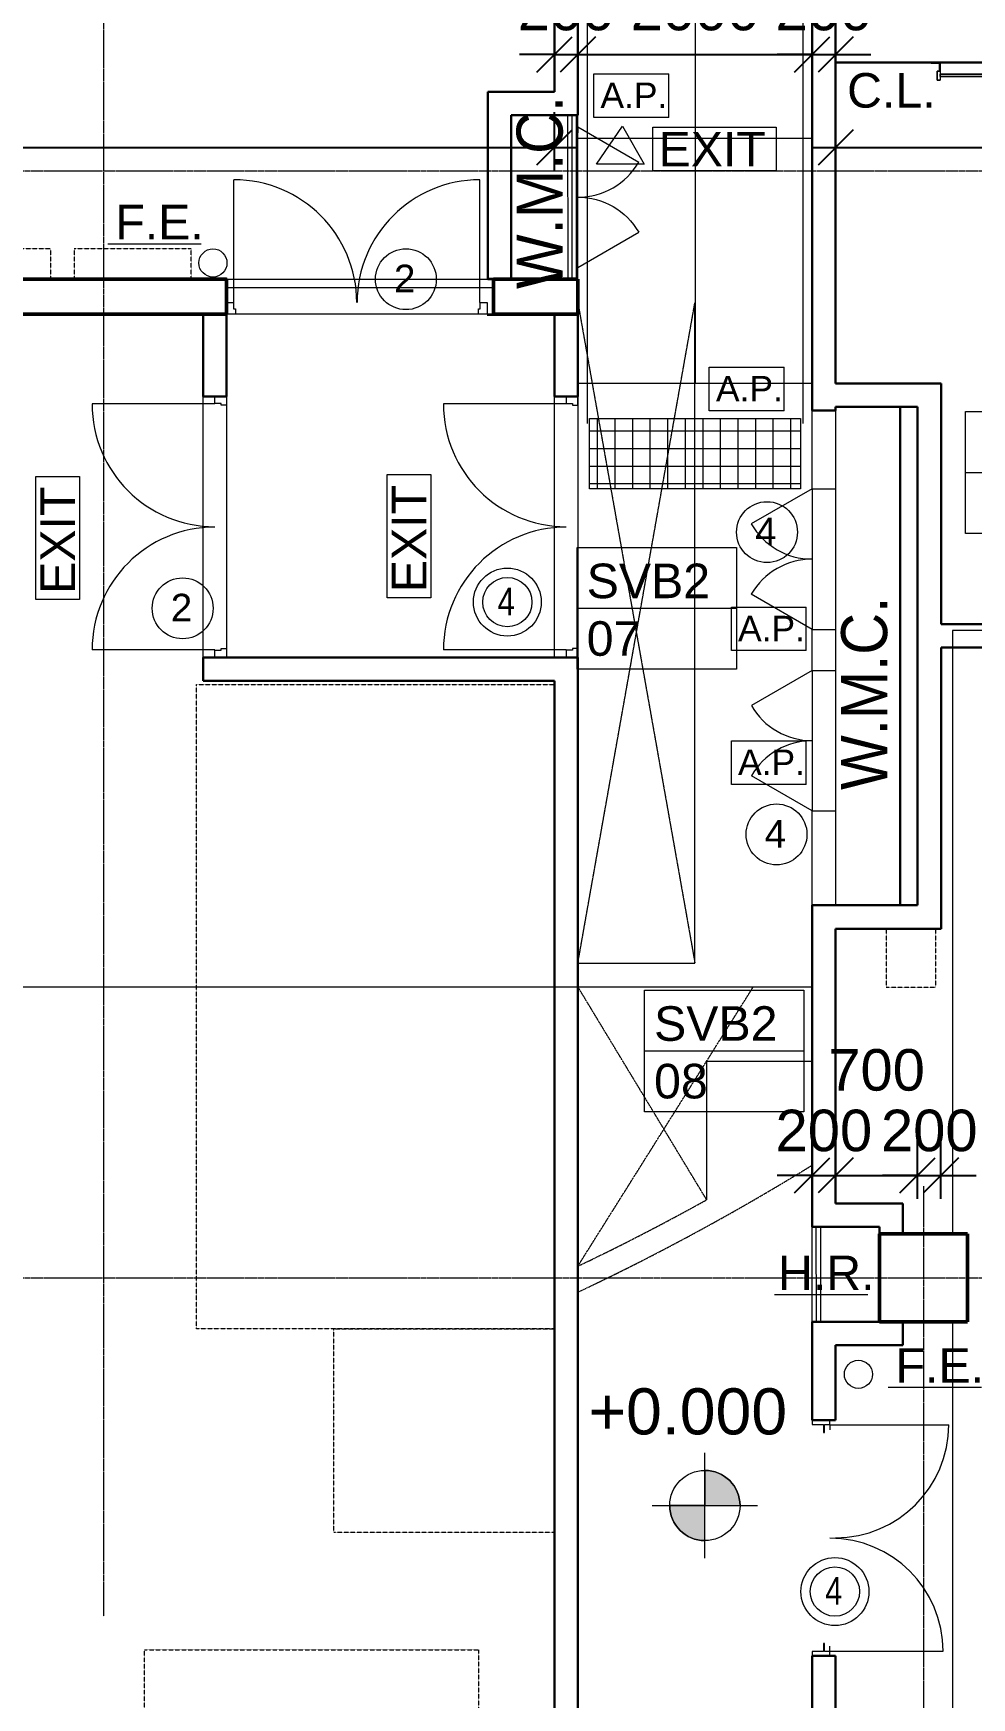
# Model space of a CAD drawing. Header units: millimetres. Extents: x -309924 to 219496, y -330797 to 211873.
# Drawn here: x 99251 to 107263, y 139422 to 153630 of the extents above; entities that cross this region are included whole.
import ezdxf

# ---------------------------------------------------------------- set-up
doc = ezdxf.new("R2010")
doc.units = ezdxf.units.MM
for name, pattern in [('Dash', [6, 3, -3]), ('Grid Line', [21, 12, -3, 3, -3]), ('IMPORT-Hidden_samll_', [3, 2, -1]), ('Overhead', [1.8, 1.2, -0.6])]:
    doc.linetypes.add(name, pattern=pattern)
for name, color, linetype, lineweight in [('0-1', 7, 'Continuous', 5), ('A-325-M_DOOR', 7, 'Continuous', 13), ('A-770-ME_FFE_SA', 91, 'Continuous', 5), ('A-ANNO-DIMS', 7, 'Continuous', 9), ('A-ANNO-NOTE', 7, 'Continuous', 5), ('A-ANNO-NOTE-1', 7, 'Continuous', 20), ('A-DETL', 102, 'Continuous', 5), ('A-DETL-3', 102, 'Overhead', 5), ('A-DETL-GENF', 7, 'Continuous', 5), ('A-DOOR', 7, 'Continuous', 5), ('A-DOOR-FRAM', 7, 'Continuous', 5), ('A-FLOR', 7, 'Continuous', 18), ('A-GLAZ', 7, 'Continuous', 5), ('A-WALL-2', 7, 'Continuous', 35), ('G-ANNO-DIMS', 7, 'Continuous', 5), ('G-ANNO-TEXT', 7, 'Continuous', 5), ('I-WALL', 7, 'Continuous', 9), ('OAP280_C', 210, 'Continuous', 50), ('OAP280_W', 210, 'Continuous', 50), ('OAP502', 250, 'Continuous', 9), ('S-COLS-2', 7, 'Continuous', 35), ('S-GRID-1', 7, 'Grid Line', 5), ('UNDERLINE', 10, 'Continuous', 30)]:
    doc.layers.add(name, color=color, linetype=linetype, lineweight=lineweight)
doc.layers.add('as built dims 190807', color=10, linetype='Continuous')
doc.layers.add('E-EQMT', color=7, linetype='IMPORT-Hidden_samll_', lineweight=5, true_color=0x656565)
doc.styles.add('Arial_1', font='arial.ttf', dxfattribs={"height": 393.413174})
doc.styles.add('Arial_10', font='arial.ttf', dxfattribs={"height": 295.05988})
doc.styles.add('Arial_11', font='arial.ttf', dxfattribs={"height": 354.071856})
doc.styles.add('Arial_2', font='arial.ttf', dxfattribs={"height": 1.475299})
doc.styles.add('Arial_3', font='arial.ttf', dxfattribs={"height": 1.081886})
doc.styles.add('Arial_5', font='arial.ttf', dxfattribs={"width": 0.9, "height": 393.413174})
doc.styles.add('Arial_6', font='arial.ttf', dxfattribs={"height": 1.18024})
doc.styles.add('Arial_7', font='arial.ttf', dxfattribs={"width": 0.8, "height": 1.967066})
doc.dimstyles.new('Diagonal_-_2_0mm_Arial', dxfattribs={"dimscale": 304.8, "dimtxt": 500, "dimasz": 0.984252, "dimexe": 0.984252, "dimexo": 0.984252, "dimgap": 0.656168, "dimtad": 1, "dimdec": 0, "dimrnd": 5, "dimzin": 0, "dimdsep": 46, "dimtxsty": 'Arial_11', "dimblk1": 'OBLIQUE', "dimblk2": 'OBLIQUE', "dimsah": 1, "dimcen": 0.09, "dimdle": 0.656168, "dimadec": 0, "dimazin": 0, "dimtfac": 1, "dimtdec": 4, "dimtix": 1, "dimtmove": 0, "dimatfit": 3, "dimfxl": 1, "dimtvp": 1, "dimtolj": 1, "dimtzin": 0, "dimarcsym": 2})

# ---------------------------------------------------------------- blocks, each defined once
blk = doc.blocks.new('ARC_ANN_HR_HOSE-REEL - ARC_ANN_HR_HOSE-REEL-881492-B2_F PLAN _2 OF 2_')
at = {"layer": 'A-ANNO-NOTE-1'}
blk.add_line((-1.804, 0), (2.187, 0), dxfattribs=at)
at = {"layer": 'A-ANNO-NOTE', "insert": (0.406, 1.662), "char_height": 1.4753, "width": 4.896, "attachment_point": 2, "line_spacing_factor": 0.938532, "style": 'Arial_2'}
blk.add_mtext('H.R.', dxfattribs=at)
blk = doc.blocks.new('ARC_ANN_EXIT - ARC_ANN_EXIT-878429-B2_F PLAN _2 OF 2_')
at = {"layer": 'A-ANNO-NOTE'}
for p, q in [((-2.124, 0), (-2.124, 1.862)), ((-2.124, 1.862), (3.134, 1.862)), ((3.134, 1.862), (3.134, 0)), ((3.134, 0), (-2.124, 0))]:
    blk.add_line(p, q, dxfattribs=at)
at = {"layer": 'A-ANNO-NOTE', "insert": (0.406, 1.662), "char_height": 1.4753, "width": 5.454, "attachment_point": 2, "line_spacing_factor": 0.938532, "style": 'Arial_2'}
blk.add_mtext('EXIT', dxfattribs=at)
blk = doc.blocks.new('ARC_ANN_FE_FIRE-EXTINGUISHER - 4-883778-B2_F PLAN _2 OF 2_')
at = {"layer": 'A-ANNO-NOTE'}
blk.add_circle((2.685, -0.821), 0.6, dxfattribs=at)
at = {"layer": 'A-ANNO-NOTE-1'}
blk.add_line((-1.804, 0), (2.187, 0), dxfattribs=at)
at = {"layer": 'A-ANNO-NOTE', "insert": (0.406, 1.662), "char_height": 1.4753, "width": 4.5, "attachment_point": 2, "line_spacing_factor": 0.938532, "style": 'Arial_2'}
blk.add_mtext('F.E.', dxfattribs=at)
blk = doc.blocks.new('ARC_ANN_FIRE-RATING_two_ - none-909955-B2_F PLAN _2 OF 2_')
at = {"layer": 'A-ANNO-NOTE'}
blk.add_circle((0, 0), 1.3, dxfattribs=at)
at = {"layer": 'A-ANNO-NOTE', "insert": (-0.05, 0.62), "char_height": 1.18, "width": 1.0944, "attachment_point": 2, "line_spacing_factor": 0.938532, "style": 'Arial_6'}
blk.add_mtext('2', dxfattribs=at)
blk = doc.blocks.new('ARC_ANN_SV - SVB2-674244-B2_F PLAN _2 OF 2_')
at = {"layer": 'A-ANNO-NOTE'}
for p, q in [((-3.5, -2.6), (-3.5, 2.6)), ((-3.5, 2.6), (3.3, 2.6)), ((3.3, 2.6), (3.3, -2.6)), ((-3.5, 0), (3.3, 0)), ((3.3, -2.6), (-3.5, -2.6))]:
    blk.add_line(p, q, dxfattribs=at)
blk = doc.blocks.new('Spot Elevations - Spot Elevation - Exterior Filled-23614-B2_F PLAN _2 OF 2_')
at = {"layer": 'G-ANNO-DIMS'}
h = blk.add_hatch(color=256, dxfattribs=at)
edge = h.paths.add_edge_path(flags=0)
edge.add_arc((-2.24, 2.25), 1.5, 0, 90, ccw=False)
edge.add_line((-0.74, 2.25), (-2.24, 2.25))
edge.add_line((-2.24, 2.25), (-2.24, 3.75))
h = blk.add_hatch(color=256, dxfattribs=at)
edge = h.paths.add_edge_path(flags=0)
edge.add_arc((-2.24, 2.25), 1.5, 180, 270, ccw=False)
edge.add_line((-3.74, 2.25), (-2.24, 2.25))
edge.add_line((-2.24, 2.25), (-2.24, 0.75))
for p, q in [((-2.24, 0), (-2.24, 4.5)), ((-2.24, 3.75), (-2.24, 2.25)), ((-4.49, 2.25), (0.01, 2.25)), ((-2.24, 2.25), (-3.74, 2.25)), ((-2.24, 0.75), (-2.24, 2.25)), ((-2.24, 2.25), (-0.74, 2.25))]:
    blk.add_line(p, q, dxfattribs=at)
blk.add_circle((-2.24, 2.25), 1.5, dxfattribs=at)
for start, end in [(360, 90), (180, 270)]:
    blk.add_arc((-2.24, 2.25), 1.5, start, end, dxfattribs=at)
blk = doc.blocks.new('ARC_DOOR_M50_DOUBLE_METAL - 1800x2500mm-37187131-B2_F PLAN _2 OF 2_')
at = {"layer": 'A-DOOR'}
for p, q in [((-967, 52), (-967, 1065.5)), ((967, 52), (967, 1017.5)), ((-967, 52), (-923, 52)), ((967, 52), (923, 52))]:
    blk.add_line(p, q, dxfattribs=at)
for centre, start, end in [((-967, 100), 360, 90), ((967, 52), 90, 180)]:
    blk.add_arc(centre, 965.5, start, end, dxfattribs=at)
at = {"layer": 'A-DOOR-FRAM'}
for p, q in [((-970, 52), (-1007, 52)), ((-970, 5), (-970, 52)), ((-900, 5), (-970, 5)), ((-900, -2), (-900, 5)), ((970, 5), (900, 5)), ((900, 5), (900, -2)), ((1007, 52), (970, 52)), ((970, 52), (970, 5)), ((-1007, -100), (-970, -100)), ((-970, -100), (-970, -2)), ((-970, -2), (-900, -2)), ((900, -2), (970, -2)), ((970, -2), (970, -100)), ((970, -100), (1007, -100))]:
    blk.add_line(p, q, dxfattribs=at)
blk = doc.blocks.new('ARC_ANN_FIRE-RATING_four_ - none-909737-B2_F PLAN _2 OF 2_')
at = {"layer": 'A-ANNO-NOTE'}
blk.add_circle((0, 0), 1.3, dxfattribs=at)
at = {"layer": 'A-ANNO-NOTE', "insert": (-0.05, 0.62), "char_height": 1.18, "width": 1.0944, "attachment_point": 2, "line_spacing_factor": 0.938532, "style": 'Arial_6'}
blk.add_mtext('4', dxfattribs=at)
blk = doc.blocks.new('ARC_ANN_ACCESS PANEL - AP-910189-B2_F PLAN _2 OF 2_')
at = {"layer": 'A-ANNO-NOTE'}
for p, q in [((-1.593, -0.916), (-1.593, 0.946)), ((-1.593, 0.946), (1.606, 0.946)), ((1.606, -0.916), (1.606, 0.946)), ((1.606, -0.916), (-1.593, -0.916))]:
    blk.add_line(p, q, dxfattribs=at)
at = {"layer": 'A-ANNO-NOTE', "insert": (0.12, 0.57), "char_height": 1.0819, "width": 3.40549, "attachment_point": 2, "line_spacing_factor": 0.938532, "style": 'Arial_3'}
blk.add_mtext('A.P.', dxfattribs=at)
blk = doc.blocks.new('_Oblique')
at = {"color": 0, "linetype": 'ByBlock', "lineweight": -2}
blk.add_line((-0.5, -0.5), (0.5, 0.5), dxfattribs=at)
blk = doc.blocks.new('*D249')
at = {"layer": 'A-ANNO-DIMS', "color": 0, "lineweight": -2, "transparency": 16777216}
for p, q in [((91156, 152456), (91156, 152956)), ((103701, 152456), (103701, 152956)), ((90956, 152656), (103901, 152656))]:
    blk.add_line(p, q, dxfattribs=at)
at = {"layer": 'Defpoints', "color": 0, "transparency": 16777216}
for p in [(103701, 152656), (91156, 152156), (103701, 152156)]:
    blk.add_point(p, dxfattribs=at)
at = {"layer": 'A-ANNO-DIMS', "color": 0, "lineweight": -2, "transparency": 16777216, "xscale": 299.9999999999999, "yscale": 299.9999999999999, "zscale": 299.9999999999999, "rotation": 180}
blk.add_blockref('_Oblique', (91156, 152656), dxfattribs=at)
at = {"layer": 'A-ANNO-DIMS', "color": 0, "lineweight": -2, "transparency": 16777216, "xscale": 299.9999999999999, "yscale": 299.9999999999999, "zscale": 299.9999999999999}
blk.add_blockref('_Oblique', (103701, 152656), dxfattribs=at)
at = {"layer": 'A-ANNO-DIMS', "color": 0, "transparency": 16777216, "insert": (97429, 153036), "char_height": 354.1, "attachment_point": 5, "style": 'Arial_11'}
blk.add_mtext('\\A1;12545', dxfattribs=at)
blk = doc.blocks.new('*D250')
at = {"layer": 'A-ANNO-DIMS', "color": 0, "lineweight": -2, "transparency": 16777216}
for p, q in [((103701, 153249), (103701, 153749)), ((103901, 153249), (103901, 153749)), ((103701, 153449), (103401, 153449)), ((103701, 153449), (103901, 153449)), ((103901, 153449), (104201, 153449))]:
    blk.add_line(p, q, dxfattribs=at)
at = {"layer": 'Defpoints', "color": 0, "transparency": 16777216}
for p in [(103901, 153449), (103701, 152949), (103901, 152949)]:
    blk.add_point(p, dxfattribs=at)
at = {"layer": 'A-ANNO-DIMS', "color": 0, "lineweight": -2, "transparency": 16777216, "xscale": 299.9999999999999, "yscale": 299.9999999999999, "zscale": 299.9999999999999}
blk.add_blockref('_Oblique', (103701, 153449), dxfattribs=at)
at = {"layer": 'A-ANNO-DIMS', "color": 0, "lineweight": -2, "transparency": 16777216, "xscale": 299.9999999999999, "yscale": 299.9999999999999, "zscale": 299.9999999999999, "rotation": 180}
blk.add_blockref('_Oblique', (103901, 153449), dxfattribs=at)
at = {"layer": 'A-ANNO-DIMS', "color": 0, "transparency": 16777216, "insert": (103801, 153830), "char_height": 354.1, "attachment_point": 5, "style": 'Arial_11'}
blk.add_mtext('\\A1;200', dxfattribs=at)
blk = doc.blocks.new('*D251')
at = {"layer": 'A-ANNO-DIMS', "color": 0, "lineweight": -2, "transparency": 16777216}
for p, q in [((103901, 153249), (103901, 153749)), ((105901, 153249), (105901, 153749)), ((103701, 153449), (106101, 153449))]:
    blk.add_line(p, q, dxfattribs=at)
at = {"layer": 'Defpoints', "color": 0, "transparency": 16777216}
for p in [(105901, 153449), (103901, 152949), (105901, 152949)]:
    blk.add_point(p, dxfattribs=at)
at = {"layer": 'A-ANNO-DIMS', "color": 0, "lineweight": -2, "transparency": 16777216, "xscale": 299.9999999999999, "yscale": 299.9999999999999, "zscale": 299.9999999999999, "rotation": 180}
blk.add_blockref('_Oblique', (103901, 153449), dxfattribs=at)
at = {"layer": 'A-ANNO-DIMS', "color": 0, "lineweight": -2, "transparency": 16777216, "xscale": 299.9999999999999, "yscale": 299.9999999999999, "zscale": 299.9999999999999}
blk.add_blockref('_Oblique', (105901, 153449), dxfattribs=at)
at = {"layer": 'A-ANNO-DIMS', "color": 0, "transparency": 16777216, "insert": (104901, 153830), "char_height": 354.1, "attachment_point": 5, "style": 'Arial_11'}
blk.add_mtext('\\A1;2000', dxfattribs=at)
blk = doc.blocks.new('*D252')
at = {"layer": 'A-ANNO-DIMS', "color": 0, "lineweight": -2, "transparency": 16777216}
for p, q in [((105901, 153249), (105901, 153749)), ((106101, 153249), (106101, 153749)), ((105901, 153449), (105601, 153449)), ((105901, 153449), (106101, 153449)), ((106101, 153449), (106401, 153449))]:
    blk.add_line(p, q, dxfattribs=at)
at = {"layer": 'Defpoints', "color": 0, "transparency": 16777216}
for p in [(106101, 153449), (105901, 152949), (106101, 152949)]:
    blk.add_point(p, dxfattribs=at)
at = {"layer": 'A-ANNO-DIMS', "color": 0, "lineweight": -2, "transparency": 16777216, "xscale": 299.9999999999999, "yscale": 299.9999999999999, "zscale": 299.9999999999999}
blk.add_blockref('_Oblique', (105901, 153449), dxfattribs=at)
at = {"layer": 'A-ANNO-DIMS', "color": 0, "lineweight": -2, "transparency": 16777216, "xscale": 299.9999999999999, "yscale": 299.9999999999999, "zscale": 299.9999999999999, "rotation": 180}
blk.add_blockref('_Oblique', (106101, 153449), dxfattribs=at)
at = {"layer": 'A-ANNO-DIMS', "color": 0, "transparency": 16777216, "insert": (106001, 153830), "char_height": 354.1, "attachment_point": 5, "style": 'Arial_11'}
blk.add_mtext('\\A1;200', dxfattribs=at)
blk = doc.blocks.new('*D253')
at = {"layer": 'A-ANNO-DIMS', "color": 0, "lineweight": -2, "transparency": 16777216}
for p, q in [((106101, 152455), (106101, 152955)), ((114351, 152455), (114351, 152955)), ((105901, 152655), (114551, 152655))]:
    blk.add_line(p, q, dxfattribs=at)
at = {"layer": 'Defpoints', "color": 0, "transparency": 16777216}
for p in [(114351, 152655), (106101, 152155), (114351, 152155)]:
    blk.add_point(p, dxfattribs=at)
at = {"layer": 'A-ANNO-DIMS', "color": 0, "lineweight": -2, "transparency": 16777216, "xscale": 299.9999999999999, "yscale": 299.9999999999999, "zscale": 299.9999999999999, "rotation": 180}
blk.add_blockref('_Oblique', (106101, 152655), dxfattribs=at)
at = {"layer": 'A-ANNO-DIMS', "color": 0, "lineweight": -2, "transparency": 16777216, "xscale": 299.9999999999999, "yscale": 299.9999999999999, "zscale": 299.9999999999999}
blk.add_blockref('_Oblique', (114351, 152655), dxfattribs=at)
at = {"layer": 'A-ANNO-DIMS', "color": 0, "transparency": 16777216, "insert": (110226, 153036), "char_height": 354.1, "attachment_point": 5, "style": 'Arial_11'}
blk.add_mtext('\\A1;8250', dxfattribs=at)
blk = doc.blocks.new('*D293')
at = {"layer": 'A-ANNO-DIMS', "color": 0, "lineweight": -2, "transparency": 16777216}
for p, q in [((105901, 143681), (105901, 144181)), ((106101, 143681), (106101, 144181)), ((105901, 143881), (105601, 143881)), ((105901, 143881), (106101, 143881)), ((106101, 143881), (106401, 143881))]:
    blk.add_line(p, q, dxfattribs=at)
at = {"layer": 'Defpoints', "color": 0, "transparency": 16777216}
for p in [(106101, 143881), (105901, 143381), (106101, 143381)]:
    blk.add_point(p, dxfattribs=at)
at = {"layer": 'A-ANNO-DIMS', "color": 0, "lineweight": -2, "transparency": 16777216, "xscale": 299.9999999999999, "yscale": 299.9999999999999, "zscale": 299.9999999999999}
blk.add_blockref('_Oblique', (105901, 143881), dxfattribs=at)
at = {"layer": 'A-ANNO-DIMS', "color": 0, "lineweight": -2, "transparency": 16777216, "xscale": 299.9999999999999, "yscale": 299.9999999999999, "zscale": 299.9999999999999, "rotation": 180}
blk.add_blockref('_Oblique', (106101, 143881), dxfattribs=at)
at = {"layer": 'A-ANNO-DIMS', "color": 0, "transparency": 16777216, "insert": (106001, 144262), "char_height": 354.1, "attachment_point": 5, "style": 'Arial_11'}
blk.add_mtext('\\A1;200', dxfattribs=at)
blk = doc.blocks.new('*D294')
at = {"layer": 'A-ANNO-DIMS', "color": 0, "lineweight": -2, "transparency": 16777216}
for p, q in [((106101, 143681), (106101, 144181)), ((106801, 143681), (106801, 144181)), ((105901, 143881), (107001, 143881))]:
    blk.add_line(p, q, dxfattribs=at)
at = {"layer": 'Defpoints', "color": 0, "transparency": 16777216}
for p in [(106801, 143881), (106101, 143381), (106801, 143381)]:
    blk.add_point(p, dxfattribs=at)
at = {"layer": 'A-ANNO-DIMS', "color": 0, "lineweight": -2, "transparency": 16777216, "xscale": 299.9999999999999, "yscale": 299.9999999999999, "zscale": 299.9999999999999, "rotation": 180}
blk.add_blockref('_Oblique', (106101, 143881), dxfattribs=at)
at = {"layer": 'A-ANNO-DIMS', "color": 0, "lineweight": -2, "transparency": 16777216, "xscale": 299.9999999999999, "yscale": 299.9999999999999, "zscale": 299.9999999999999}
blk.add_blockref('_Oblique', (106801, 143881), dxfattribs=at)
at = {"layer": 'A-ANNO-DIMS', "color": 0, "transparency": 16777216, "insert": (106451, 144779), "char_height": 354.1, "attachment_point": 5, "style": 'Arial_11'}
blk.add_mtext('\\A1;700', dxfattribs=at)
blk = doc.blocks.new('*D295')
at = {"layer": 'A-ANNO-DIMS', "color": 0, "lineweight": -2, "transparency": 16777216}
for p, q in [((106801, 143681), (106801, 144181)), ((107001, 143681), (107001, 144181)), ((106801, 143881), (106501, 143881)), ((106801, 143881), (107001, 143881)), ((107001, 143881), (107301, 143881))]:
    blk.add_line(p, q, dxfattribs=at)
at = {"layer": 'Defpoints', "color": 0, "transparency": 16777216}
for p in [(107001, 143881), (106801, 143381), (107001, 143381)]:
    blk.add_point(p, dxfattribs=at)
at = {"layer": 'A-ANNO-DIMS', "color": 0, "lineweight": -2, "transparency": 16777216, "xscale": 299.9999999999999, "yscale": 299.9999999999999, "zscale": 299.9999999999999}
blk.add_blockref('_Oblique', (106801, 143881), dxfattribs=at)
at = {"layer": 'A-ANNO-DIMS', "color": 0, "lineweight": -2, "transparency": 16777216, "xscale": 299.9999999999999, "yscale": 299.9999999999999, "zscale": 299.9999999999999, "rotation": 180}
blk.add_blockref('_Oblique', (107001, 143881), dxfattribs=at)
at = {"layer": 'A-ANNO-DIMS', "color": 0, "transparency": 16777216, "insert": (106901, 144262), "char_height": 354.1, "attachment_point": 5, "style": 'Arial_11'}
blk.add_mtext('\\A1;200', dxfattribs=at)
blk = doc.blocks.new('ARC_ANN_FIRE-RATING_four-240240')
at = {"layer": 'A-ANNO-NOTE'}
for radius in [290, 210]:
    blk.add_circle((72082, 123802), radius, dxfattribs=at)
at = {"layer": 'A-ANNO-NOTE', "insert": (72072, 123926), "char_height": 236, "width": 218.88, "attachment_point": 2, "line_spacing_factor": 0.938532, "style": 'Arial_7'}
blk.add_mtext('4', dxfattribs=at)
blk = doc.blocks.new('A$C01274FA5')
at = {"layer": 'A-ANNO-NOTE'}
for p, q in [((118, 1535), (441, 1313)), ((118, 1126), (118, 1535)), ((441, 1313), (118, 1126)), ((59, 0), (59, 1052)), ((59, 1052), (432, 1052)), ((432, 1052), (432, 0)), ((432, 0), (59, 0))]:
    blk.add_line(p, q, dxfattribs=at)
at = {"layer": 'A-ANNO-NOTE', "insert": (392, 546), "char_height": 295.1, "width": 1090.8, "attachment_point": 2, "rotation": 270, "line_spacing_factor": 0.938532, "style": 'Arial_3'}
blk.add_mtext('EXIT', dxfattribs=at)
blk = doc.blocks.new('B2 plinth')
at = {"layer": 'E-EQMT', "flags": 128}
for points in [[(98400, 151791), (98400, 151531), (99400, 151531), (99400, 151791)], [(99600, 151791), (99600, 151531), (100600, 151531), (100600, 151791)]]:
    blk.add_lwpolyline(points, close=True, dxfattribs=at)
at = {"layer": 'E-EQMT'}
for points in [[(100646, 148072), (103701, 148072), (103701, 142572), (100646, 142572)], [(106958, 145986), (106533, 145986), (106533, 145486), (106958, 145486)], [(101816, 142572), (103701, 142572), (103701, 140831), (101816, 140831)], [(100201, 139831), (103051, 139831), (103051, 137931), (100201, 137931)]]:
    blk.add_lwpolyline(points, close=True, dxfattribs=at)
blk = doc.blocks.new('ARC_ACCESS PANEL_SINGLE - 600w x 2000h-43719507-1980 - A')
at = {"layer": 'A-325-M_DOOR', "lineweight": 13}
blk.add_line((425, -75), (125, -595), dxfattribs=at)
at = {"layer": 'A-325-M_DOOR', "linetype": 'Dash'}
blk.add_line((419, -75), (375, -75), dxfattribs=at)
at = {"layer": 'A-325-M_DOOR'}
blk.add_arc((425, -75), 600, 180, 240, dxfattribs=at)
blk = doc.blocks.new('ARC_LADDER - 2100H x 450W-50792187-1985 - G')
at = {"layer": 'A-770-ME_FFE_SA'}
for p, q in [((25.4, 76.2), (-50.8, 76.2)), ((-50.8, 76.2), (-50.8, 69.85)), ((-50.8, 69.85), (-50.8, 76.2)), ((-50.8, 76.2), (25.4, 76.2)), ((-50.8, 69.85), (19.05, 69.85)), ((19.05, 69.85), (-50.8, 69.85)), ((0, 0), (25.4, 0)), ((25.4, 0), (0, 0)), ((0, -76.2), (0, 0)), ((0, 0), (0, -76.2)), ((0, 0), (25.4, 0)), ((19.05, 0), (0, 0)), ((0, -76.2), (0, 0)), ((0, 0), (0, -76.2)), ((19.05, 69.85), (19.05, 0)), ((19.05, 0), (19.05, 69.85)), ((19.05, 69.85), (19.05, 0)), ((19.05, 0), (19.05, 69.85)), ((19.05, 0), (25.4, 0)), ((25.4, 0), (19.05, 0)), ((19.05, 0), (25.4, 0)), ((25.4, 0), (19.05, 0)), ((25.4, 0), (19.05, 0)), ((25.4, 0), (25.4, 76.2)), ((25.4, 76.2), (25.4, 0)), ((25.4, 0), (25.4, 69.85)), ((25.4, 69.85), (25.4, 0)), ((25.4, 0), (25.4, -76.2)), ((25.4, 0), (25.4, -76.2)), ((25.4, 0), (25.4, -25.4)), ((25.4, 0), (25.4, -76.2)), ((424.6, 76.2), (424.6, 0)), ((500.8, 76.2), (424.6, 76.2)), ((424.6, 76.2), (500.8, 76.2)), ((424.6, 0), (424.6, 76.2)), ((424.6, 69.85), (424.6, 0)), ((424.6, 0), (424.6, 69.85)), ((424.6, 0), (450, 0)), ((450, 0), (424.6, 0)), ((424.6, -76.2), (424.6, 0)), ((424.6, 0), (424.6, -76.2)), ((424.6, 0), (450, 0)), ((430.95, 0), (424.6, 0)), ((424.6, -76.2), (424.6, 0)), ((424.6, 0), (424.6, -25.4)), ((430.95, 0), (430.95, 69.85)), ((430.95, 69.85), (500.8, 69.85)), ((500.8, 69.85), (430.95, 69.85)), ((430.95, 69.85), (430.95, 0)), ((430.95, 0), (430.95, 69.85)), ((430.95, 69.85), (430.95, 0)), ((450, 0), (430.95, 0)), ((450, 0), (450, -76.2)), ((450, 0), (450, -76.2)), ((450, 0), (450, -76.2)), ((450, 0), (450, -76.2)), ((500.8, 69.85), (500.8, 76.2)), ((500.8, 76.2), (500.8, 69.85)), ((0, -76.2), (25.4, -76.2)), ((25.4, -76.2), (0, -76.2)), ((0, -76.2), (25.4, -76.2)), ((25.4, -76.2), (0, -76.2)), ((25.4, -25.4), (424.6, -25.4)), ((424.6, -25.4), (25.4, -25.4)), ((25.4, -44.45), (25.4, -25.4)), ((25.4, -25.4), (25.4, -44.45)), ((25.4, -25.4), (424.6, -25.4)), ((424.6, -25.4), (25.4, -25.4)), ((25.4, -44.45), (25.4, -25.4)), ((25.4, -25.4), (25.4, -44.45)), ((25.4, -25.4), (424.6, -25.4)), ((424.6, -25.4), (25.4, -25.4)), ((25.4, -44.45), (25.4, -25.4)), ((25.4, -25.4), (25.4, -44.45)), ((25.4, -25.4), (424.6, -25.4)), ((424.6, -25.4), (25.4, -25.4)), ((25.4, -44.45), (25.4, -25.4)), ((25.4, -25.4), (25.4, -44.45)), ((25.4, -25.4), (424.6, -25.4)), ((424.6, -25.4), (25.4, -25.4)), ((25.4, -44.45), (25.4, -25.4)), ((25.4, -25.4), (25.4, -44.45)), ((25.4, -25.4), (424.6, -25.4)), ((424.6, -25.4), (25.4, -25.4)), ((25.4, -44.45), (25.4, -25.4)), ((25.4, -25.4), (25.4, -44.45)), ((25.4, -25.4), (25.4, -44.45)), ((25.4, -44.45), (424.6, -44.45)), ((424.6, -44.45), (25.4, -44.45)), ((25.4, -44.45), (424.6, -44.45)), ((424.6, -44.45), (25.4, -44.45)), ((25.4, -44.45), (424.6, -44.45)), ((424.6, -44.45), (25.4, -44.45)), ((25.4, -44.45), (424.6, -44.45)), ((424.6, -44.45), (25.4, -44.45)), ((25.4, -44.45), (424.6, -44.45)), ((424.6, -44.45), (25.4, -44.45)), ((25.4, -44.45), (424.6, -44.45)), ((424.6, -44.45), (25.4, -44.45)), ((25.4, -44.45), (25.4, -76.2)), ((424.6, 0), (430.95, 0)), ((430.95, 0), (424.6, 0)), ((424.6, 0), (430.95, 0)), ((430.95, 0), (424.6, 0)), ((424.6, -25.4), (424.6, -44.45)), ((424.6, -25.4), (424.6, -44.45)), ((424.6, -25.4), (424.6, -44.45)), ((424.6, -25.4), (424.6, -44.45)), ((424.6, -25.4), (424.6, -44.45)), ((424.6, -25.4), (424.6, -44.45)), ((424.6, -25.4), (424.6, -44.45)), ((424.6, -25.4), (424.6, -44.45)), ((424.6, -25.4), (424.6, -44.45)), ((424.6, -25.4), (424.6, -44.45)), ((424.6, -25.4), (424.6, -44.45)), ((424.6, -25.4), (424.6, -44.45)), ((424.6, -25.4), (424.6, -44.45)), ((424.6, -44.45), (424.6, -76.2)), ((424.6, -76.2), (450, -76.2)), ((450, -76.2), (424.6, -76.2)), ((424.6, -76.2), (450, -76.2)), ((450, -76.2), (424.6, -76.2))]:
    blk.add_line(p, q, dxfattribs=at)
blk = doc.blocks.new('ARC_ANN_LADDER - ARC_ANN_CL-5596703-M_ R_F PLAN')
at = {"layer": 'A-ANNO-NOTE', "insert": (0.406, -1.662), "char_height": 1.4753, "width": 4.5, "attachment_point": 2, "rotation": 180, "line_spacing_factor": 0.938532, "style": 'Arial_1'}
blk.add_mtext('C.L.', dxfattribs=at)

msp = doc.modelspace()

# ---------------------------------------------------------------- hatches: boundary and pattern name
at = {"layer": 'A-DETL-GENF'}
h = msp.add_hatch(dxfattribs=at)
h.set_pattern_fill('FP_63', color=256, style=0, pattern_type=2)
h.set_pattern_definition([(270, (-15031, 171835.4), (150, 9e-15), []), (0, (-15031, 171835.4), (0, 150), [])])
h.paths.add_polyline_path([(105801.3, 149740.6), (105801.3, 150340.6), (104001.2, 150340.6), (104001.2, 149740.6)])

# ---------------------------------------------------------------- linework, layer by layer
at = {"layer": '0-1'}
for p, q in [((100964.4, 151331.1), (100964.4, 152379.6)), ((103064.4, 151331.1), (103064.4, 152379.6)), ((100901.4, 151531.1), (103181.4, 151531.1)), ((100901.4, 151331.1), (100901.4, 151531.1)), ((103181.4, 151456.1), (100901.4, 151456.1)), ((103181.4, 151531.1), (103181.4, 151231.1)), ((100901.4, 151331.1), (100961.4, 151331.1)), ((100901.4, 151231.1), (100901.4, 151331.1)), ((100961.4, 151331.1), (100961.4, 151278.1)), ((103067.4, 151331.1), (103127.4, 151331.1)), ((103067.4, 151278.1), (103067.4, 151331.1)), ((103127.4, 151331.1), (103127.4, 151231.1)), ((103181.4, 151231.1), (100901.4, 151231.1)), ((100961.4, 151278.1), (100976.4, 151278.1)), ((100976.4, 151278.1), (100976.4, 151231.1)), ((103052.4, 151231.1), (103052.4, 151278.1)), ((103052.4, 151278.1), (103067.4, 151278.1)), ((100801.4, 150466.1), (99752.9, 150466.1)), ((100701.4, 150529.1), (100901.4, 150529.1)), ((100701.4, 148303.1), (100701.4, 150529.1)), ((100801.4, 150469.1), (100801.4, 150529.1)), ((100854.4, 150469.1), (100801.4, 150469.1)), ((100854.4, 150454.1), (100854.4, 150469.1)), ((100901.4, 150529.1), (100901.4, 148303.1)), ((103801.4, 150466.1), (102752.9, 150466.1)), ((103701.4, 150529.1), (103901.4, 150529.1)), ((103701.4, 148303.1), (103701.4, 150529.1)), ((103801.4, 150529.1), (103801.4, 150469.1)), ((103801.4, 150469.1), (103854.4, 150469.1)), ((103854.4, 150469.1), (103854.4, 150454.1)), ((103901.4, 150454.1), (103901.4, 150529.1)), ((100901.4, 150454.1), (100854.4, 150454.1)), ((103854.4, 150454.1), (103901.4, 150454.1)), ((103901.4, 150454.1), (103901.4, 148378.1)), ((105901.3, 149741.2), (105381.7, 149441.2)), ((105901.3, 149741.2), (105900.8, 148541.5)), ((106101.3, 149741.2), (106101.3, 148541.2)), ((105901.3, 148541.2), (105381.7, 148841.2)), ((100801.4, 148366.1), (99752.9, 148366.1)), ((100801.4, 148363.1), (100854.4, 148363.1)), ((100801.4, 148303.1), (100801.4, 148363.1)), ((100854.4, 148363.1), (100854.4, 148378.1)), ((100854.4, 148378.1), (100901.4, 148378.1)), ((103801.4, 148366.1), (102752.9, 148366.1)), ((103854.4, 148363.1), (103801.4, 148363.1)), ((103801.4, 148363.1), (103801.4, 148303.1)), ((103854.4, 148378.1), (103854.4, 148363.1)), ((103901.4, 148378.1), (103854.4, 148378.1)), ((103901.4, 148303.1), (103901.4, 148378.1)), ((100901.4, 148303.1), (100701.4, 148303.1)), ((103901.4, 148303.1), (103701.4, 148303.1)), ((105901.5, 148191.2), (105381.9, 147891.2)), ((105901.5, 148191.2), (105901.5, 146991.2)), ((106100.8, 148191.2), (106101.5, 146991.2)), ((105901.5, 146991.2), (105381.9, 147291.2))]:
    msp.add_line(p, q, dxfattribs=at)
for centre, radius, start, end in [((100964.4, 151331.1), 1048.5, 0, 90), ((103064.4, 151331.1), 1048.5, 90, 180), ((100801.4, 150466.1), 1048.5, 180, 270), ((103801.4, 150466.1), 1048.5, 180, 270), ((100801.4, 148366.1), 1048.5, 90, 180), ((103801.4, 148366.1), 1048.5, 90, 180), ((105901.3, 149741.2), 600, 210, 270), ((105901.3, 148541.2), 600, 90, 150), ((105901.5, 148191.2), 600, 210, 270), ((105901.5, 146991.2), 600, 90, 150)]:
    msp.add_arc(centre, radius, start, end, dxfattribs=at)
at = {"layer": 'A-ANNO-NOTE'}
msp.add_circle((106296, 142182.7), 120, dxfattribs=at)
at = {"layer": 'A-ANNO-NOTE-1'}
msp.add_line((106548.8, 142073.4), (107346.9, 142073.4), dxfattribs=at)
at = {"layer": 'A-DETL'}
for p, q in [((103981.2, 160418.6), (103981.2, 150298.6)), ((105821.2, 160418.6), (105821.2, 150298.6)), ((103901.2, 150640.6), (103901.2, 160180.6)), ((104901.2, 160180.6), (104901.2, 150640.6)), ((105901.2, 160180.6), (105901.2, 150640.6)), ((105901.2, 150640.6), (103901.2, 150640.6))]:
    msp.add_line(p, q, dxfattribs=at)
msp.add_lwpolyline([(104001.2, 150340.6), (105801.3, 150340.6), (105801.3, 149740.6), (104001.2, 149740.6)], close=True, dxfattribs=at)
at = {"layer": 'A-DETL-3'}
for p, q in [((105900.4, 152731.2), (103900.4, 152731.2)), ((103900.4, 151331.2), (103900.4, 145691.2)), ((103900.4, 145691.2), (104900.4, 151331.2)), ((103900.4, 151331.2), (104900.4, 145691.2)), ((104900.4, 145691.2), (104900.4, 151331.2)), ((114850.4, 148531.2), (107100.4, 148531.2)), ((107100.4, 148531.2), (107100.4, 143381.2)), ((103900.4, 145691.2), (104900.4, 145691.2)), ((98700.4, 145491.2), (105900.4, 145491.2)), ((103900.4, 143105.3), (105399.3, 145491.2)), ((105000.4, 143672.5), (103900.4, 145491.2)), ((105000.4, 143672.5), (105000.4, 144856.2)), ((105000.4, 144856.2), (105900.4, 144856.2)), ((107100.4, 142631.2), (107100.4, 133381.2))]:
    msp.add_line(p, q, dxfattribs=at)
for radius, start, end in [(20467.4, 295.25895, 301.62964), (20267.4, 295.52602, 299.02527)]:
    msp.add_arc((95166.7, 161394.4), radius, start, end, dxfattribs=at)
at = {"layer": 'A-FLOR'}
for p, q in [((105900.5, 149740.7), (105900.4, 150409.9)), ((106101.3, 150409.9), (106101.2, 149741.2)), ((105901.3, 149741.2), (106101.3, 149741.2)), ((105900.9, 148190.8), (105900.8, 148541.5)), ((105901.3, 148541.2), (106101.3, 148541.2)), ((106100.9, 148541.2), (106100.8, 148191.2)), ((105901.5, 148191.2), (106101.5, 148191.2)), ((105901.3, 146186.4), (105901.2, 146991.4)), ((105901.5, 146991.2), (106101.5, 146991.2)), ((106100.6, 146991.2), (106100.4, 146186.4))]:
    msp.add_line(p, q, dxfattribs=at)
at = {"layer": 'A-GLAZ'}
for p, q in [((103816.8, 151530.9), (103815.9, 152930.6)), ((103851.8, 151530.9), (103850.9, 152930.6)), ((103885.9, 152930.6), (103886.8, 151530.9)), ((105901.7, 142630.6), (105901.1, 143440.6)), ((105936.7, 142630.6), (105936.1, 143440.6)), ((105971.1, 143440.6), (105971.7, 142630.6))]:
    msp.add_line(p, q, dxfattribs=at)
at = {"layer": 'A-WALL-2'}
for p, q in [((100907.2, 151530.6), (91801.2, 151530.7)), ((103901.2, 151530.6), (103131.2, 151531.1)), ((103901.2, 151230.6), (103901.2, 151530.6)), ((91801.2, 151230.7), (100907.2, 151230.6)), ((103127.4, 151230.6), (103901.2, 151230.6))]:
    msp.add_line(p, q, dxfattribs=at)
at = {"layer": 'I-WALL', "lineweight": 30}
for p, q in [((105901.3, 160857.1), (105901.3, 150409.9)), ((106101.2, 150641.2), (106101.3, 160657.1)), ((103901.2, 152930.6), (103901.2, 160180.6)), ((103701.2, 159980.6), (103701.2, 153130.6)), ((103131.2, 153130.6), (103701.2, 153130.6)), ((103131.2, 151530.9), (103131.2, 153130.6)), ((103901.2, 152930.6), (103331.2, 152930.6)), ((103331.2, 152930.6), (103331.2, 151531)), ((103701.2, 151530.6), (103901.2, 151530.6)), ((100701.2, 151230.6), (100701.2, 150529.1)), ((100901.2, 151230.6), (100701.2, 151230.6)), ((100901.2, 150529.1), (100901.2, 151230.6)), ((103901.2, 151230.6), (103701.2, 151230.6)), ((103701.2, 151230.6), (103701.2, 150529.1)), ((103901.2, 150529.1), (103901.2, 151230.6)), ((107001.3, 150641.2), (106101.2, 150641.2)), ((107001.3, 148586.3), (107001.3, 150641.2)), ((100701.2, 150529.1), (100901.2, 150529.1)), ((103701.2, 150529.1), (103901.2, 150529.1)), ((105901.3, 150409.9), (106101.3, 150409.9)), ((106101.3, 150409.9), (106101.3, 150441.2)), ((106101.3, 150441.2), (106801.3, 150441.2)), ((106651.3, 150441.2), (106651.3, 146186.4)), ((106801.3, 150441.2), (106801.3, 146186.4)), ((114351.3, 148586.3), (107001.3, 148586.3)), ((107001.3, 145986.4), (107001.3, 148386.3)), ((107001.3, 148386.3), (114350.4, 148386.3)), ((100701.2, 148302.6), (100701.2, 148102.6)), ((103901.2, 148302.6), (100701.2, 148302.6)), ((103901.1, 134681.6), (103901.2, 148302.6)), ((100701.2, 148102.6), (103701.2, 148102.6)), ((103701.2, 148102.6), (103701.1, 135150.6)), ((105901.3, 146186.4), (105901.1, 143440.6)), ((105901.3, 146186.4), (106801.3, 146186.4)), ((106101.1, 143640.6), (106101.3, 145986.4)), ((107001.3, 145986.4), (106101.3, 145986.4)), ((106101.1, 143640.6), (106676.1, 143640.6)), ((106676.1, 143640.6), (106676.1, 143380.6)), ((106476.1, 143440.6), (105901.1, 143440.6)), ((106476.3, 143380.6), (106476.1, 143440.6)), ((106476.1, 143280.6), (106476.1, 143380.6)), ((106476.1, 142630.6), (106476.1, 142730.6)), ((105901.7, 142630.6), (105901.1, 141792.6)), ((106476.1, 142630.6), (105901.7, 142630.6)), ((106676.1, 142630.6), (106676.1, 142430.6)), ((106101.1, 141792.6), (106101.7, 142430.6)), ((106676.1, 142430.6), (106101.7, 142430.6)), ((105901.1, 141792.6), (106101.1, 141792.6)), ((106101.4, 139778.6), (105901.4, 139778.6)), ((105901.4, 139778.6), (105901.4, 135531.5)), ((106101.4, 135543.5), (106101.4, 139778.6))]:
    msp.add_line(p, q, dxfattribs=at)
msp.add_lwpolyline([(106101.2, 155381.4), (107601.3, 155381.4), (107601.3, 153381.2), (106101.2, 153381.2)], close=True, dxfattribs=at)
at = {"layer": 'OAP280_C'}
for p, q in [((107226.3, 143380.9), (106476.3, 143380.9)), ((106476.3, 143380.9), (106476.3, 142630.9)), ((107226.3, 142630.9), (107226.3, 143380.9)), ((106476.3, 142630.9), (107226.3, 142630.9))]:
    msp.add_line(p, q, dxfattribs=at)
at = {"layer": 'OAP280_W'}
for p, q in [((91801.3, 151530.9), (100901.3, 151530.9)), ((100901.3, 151530.9), (100901.3, 151230.9)), ((103901.3, 151530.9), (103181.3, 151530.9)), ((103181.3, 151530.9), (103181.3, 151230.9)), ((103901.3, 151530.9), (103901.3, 151230.9)), ((91801.3, 151230.9), (100901.3, 151230.9)), ((103181.3, 151230.9), (103901.3, 151230.9))]:
    msp.add_line(p, q, dxfattribs=at)
at = {"layer": 'S-COLS-2'}
for p, q in [((107226.1, 143380.6), (106476.1, 143380.6)), ((106476.1, 143380.6), (106476.1, 142630.6)), ((107226.1, 142630.6), (107226.1, 143380.6)), ((106476.1, 142630.6), (107226.1, 142630.6))]:
    msp.add_line(p, q, dxfattribs=at)
at = {"layer": 'S-GRID-1'}
for p, q in [((99851.5, 210672.6), (99851.1, 140117.7)), ((-10508.2, 152456.2), (128177.4, 152455.5)), ((106851.1, 143788.6), (106851, 123917.3)), ((-10508.2, 143006.2), (128177.3, 143005.5))]:
    msp.add_line(p, q, dxfattribs=at)

# ---------------------------------------------------------------- block references
at = {"layer": '0-1', "xscale": 200, "yscale": 200, "zscale": 200}
msp.add_blockref('ARC_ANN_FIRE-RATING_two_ - none-909955-B2_F PLAN _2 OF 2_', (102432.3, 151530.6), dxfattribs=at)
at = {"layer": '0-1', "rotation": 269.9996999999986}
msp.add_blockref('ARC_DOOR_M50_DOUBLE_METAL - 1800x2500mm-37187131-B2_F PLAN _2 OF 2_', (106001.1, 140785.6), dxfattribs=at)
at = {"layer": 'A-325-M_DOOR', "color": 0, "rotation": 89.99999999999994}
msp.add_blockref('ARC_ACCESS PANEL_SINGLE - 600w x 2000h-43719507-1980 - A', (103826.2, 152405.8), dxfattribs=at)
at = {"layer": 'A-325-M_DOOR', "color": 0, "xscale": -1, "rotation": 90.00000000000007}
msp.add_blockref('ARC_ACCESS PANEL_SINGLE - 600w x 2000h-43719507-1980 - A', (103826.2, 152055.8), dxfattribs=at)
at = {"layer": 'A-ANNO-NOTE', "xscale": 200, "yscale": 200, "zscale": 200}
for name, p in [('ARC_ANN_ACCESS PANEL - AP-910189-B2_F PLAN _2 OF 2_', (104355, 153095)), ('ARC_ANN_FE_FIRE-EXTINGUISHER - 4-883778-B2_F PLAN _2 OF 2_', (100248.1, 151833.5)), ('ARC_ANN_ACCESS PANEL - AP-910189-B2_F PLAN _2 OF 2_', (105341.4, 150591)), ('ARC_ANN_SV - SVB2-674244-B2_F PLAN _2 OF 2_', (107909.3, 149880.2)), ('ARC_ANN_FIRE-RATING_four_ - none-909737-B2_F PLAN _2 OF 2_', (105515.8, 149371.4)), ('ARC_ANN_SV - SVB2-674244-B2_F PLAN _2 OF 2_', (104593.9, 148721.2)), ('ARC_ANN_FIRE-RATING_two_ - none-909955-B2_F PLAN _2 OF 2_', (100526.5, 148721.2)), ('ARC_ANN_ACCESS PANEL - AP-910189-B2_F PLAN _2 OF 2_', (105529.9, 148543.2)), ('ARC_ANN_ACCESS PANEL - AP-910189-B2_F PLAN _2 OF 2_', (105529.9, 147401.6)), ('ARC_ANN_FIRE-RATING_four_ - none-909737-B2_F PLAN _2 OF 2_', (105596.9, 146791.1)), ('ARC_ANN_SV - SVB2-674244-B2_F PLAN _2 OF 2_', (105169.2, 144942.9)), ('ARC_ANN_HR_HOSE-REEL - ARC_ANN_HR_HOSE-REEL-881492-B2_F PLAN _2 OF 2_', (105940.3, 142864.2))]:
    msp.add_blockref(name, p, dxfattribs=at)
for name, p, rotation in [('ARC_ANN_LADDER - ARC_ANN_CL-5596703-M_ R_F PLAN', (106658.4, 152957.7), 180), ('ARC_ANN_EXIT - ARC_ANN_EXIT-878429-B2_F PLAN _2 OF 2_', (99644.7, 149220.6), 89.99999999999997), ('ARC_ANN_EXIT - ARC_ANN_EXIT-878429-B2_F PLAN _2 OF 2_', (102644.7, 149235.6), 89.99999999999997)]:
    msp.add_blockref(name, p, dxfattribs=dict(at, rotation=rotation))
at = {"layer": 'A-ANNO-NOTE', "rotation": 90}
msp.add_blockref('A$C01274FA5', (105594, 152395.7), dxfattribs=at)
at = {"layer": 'as built dims 190807'}
msp.add_blockref('B2 plinth', (0, 0), dxfattribs=at)
at = {"layer": 'G-ANNO-DIMS', "xscale": 199.9999999999998, "yscale": 199.9999999999998, "zscale": 199.9999999999998}
msp.add_blockref('Spot Elevations - Spot Elevation - Exterior Filled-23614-B2_F PLAN _2 OF 2_', (105433.1, 140612.8), dxfattribs=at)
at = {"layer": 'OAP502'}
msp.add_blockref('ARC_LADDER - 2100H x 450W-50792187-1985 - G', (106968.2, 153305), dxfattribs=at)
at = {"layer": 'UNDERLINE'}
for p in [(31216.8, 24972.3), (34013.4, 16526.1)]:
    msp.add_blockref('ARC_ANN_FIRE-RATING_four-240240', p, dxfattribs=at)

# ---------------------------------------------------------------- texts
at = {"layer": 'A-ANNO-NOTE', "char_height": 295.06, "line_spacing_factor": 0.938532}
for s, insert, width, attachment_point, style in [('SVB2', (103976, 149102.8), 1256.4, 1, 'Arial_10'), ('07', (103976, 148611.1), 547.2, 1, 'Arial_10'), ('SVB2', (104551.3, 145324.5), 1256.4, 1, 'Arial_10'), ('08', (104551.3, 144832.9), 547.2, 1, 'Arial_10'), ('F.E.', (106990.7, 142405.8), 900, 2, 'Arial_2')]:
    msp.add_mtext(s, dxfattribs=dict(at, insert=insert, width=width, attachment_point=attachment_point, style=style))
at = {"layer": 'G-ANNO-DIMS', "insert": (103991.1, 142063.1), "char_height": 393.41, "width": 2020.8, "attachment_point": 1, "line_spacing_factor": 0.938532, "style": 'Arial_1'}
msp.add_mtext('+0.000', dxfattribs=at)
at = {"layer": 'G-ANNO-TEXT', "attachment_point": 1, "rotation": 90, "line_spacing_factor": 0.938532, "style": 'Arial_5'}
for s, insert, char_height, width in [('\\pi925.03;W.M.C.', (103377.3, 150521.8), 393.413, 3449.422), ('W.M.C.', (106148.3, 147171), 393.41, 5097.6)]:
    msp.add_mtext(s, dxfattribs=dict(at, insert=insert, char_height=char_height, width=width))

# ---------------------------------------------------------------- dimensions: what is measured, and where the dimension line sits
at = {"layer": 'A-ANNO-DIMS'}
for base, p1, p2, picture, middle in [((103901.2, 153449.4), (103701.2, 152949.4), (103901.2, 152949.4), '*D250', (103801.2, 153830.1)), ((105901.2, 153449.5), (103901.2, 152949.5), (105901.2, 152949.5), '*D251', (104901.2, 153830.3)), ((106101.2, 153449.5), (105901.2, 152949.5), (106101.2, 152949.5), '*D252', (106001.2, 153830.3)), ((103701.2, 152655.7), (91155.9, 152155.7), (103701.2, 152155.6), '*D249', (97428.5, 153036.5)), ((114351.3, 152655.3), (106101.2, 152155.3), (114351.3, 152155.3), '*D253', (110226.3, 153036.1)), ((106101.1, 143881), (105901.1, 143381), (106101.1, 143381), '*D293', (106001.1, 144261.8)), ((107001.3, 143881), (106801.3, 143381), (107001.3, 143381), '*D295', (106901.3, 144261.8))]:
    dim = msp.add_linear_dim(base=base, p1=p1, p2=p2, dimstyle='Diagonal_-_2_0mm_Arial', override={"dimpost": '<>', "dimtmove": 1, "dimarcsym": 2}, dxfattribs=at)
    dim.commit()
    dim.dimension.update_dxf_attribs({"geometry": picture, "text_midpoint": middle})
dim = msp.add_linear_dim(base=(106801.3, 143881), p1=(106101.1, 143380.6), p2=(106801.3, 143381), dimstyle='Diagonal_-_2_0mm_Arial', override={"dimpost": '<>', "dimtmove": 1}, dxfattribs=at)
dim.commit()
dim.dimension.update_dxf_attribs({"geometry": '*D294', "text_midpoint": (106451.2, 144398), "dimtype": 160})

doc.saveas('drawing.dxf')
